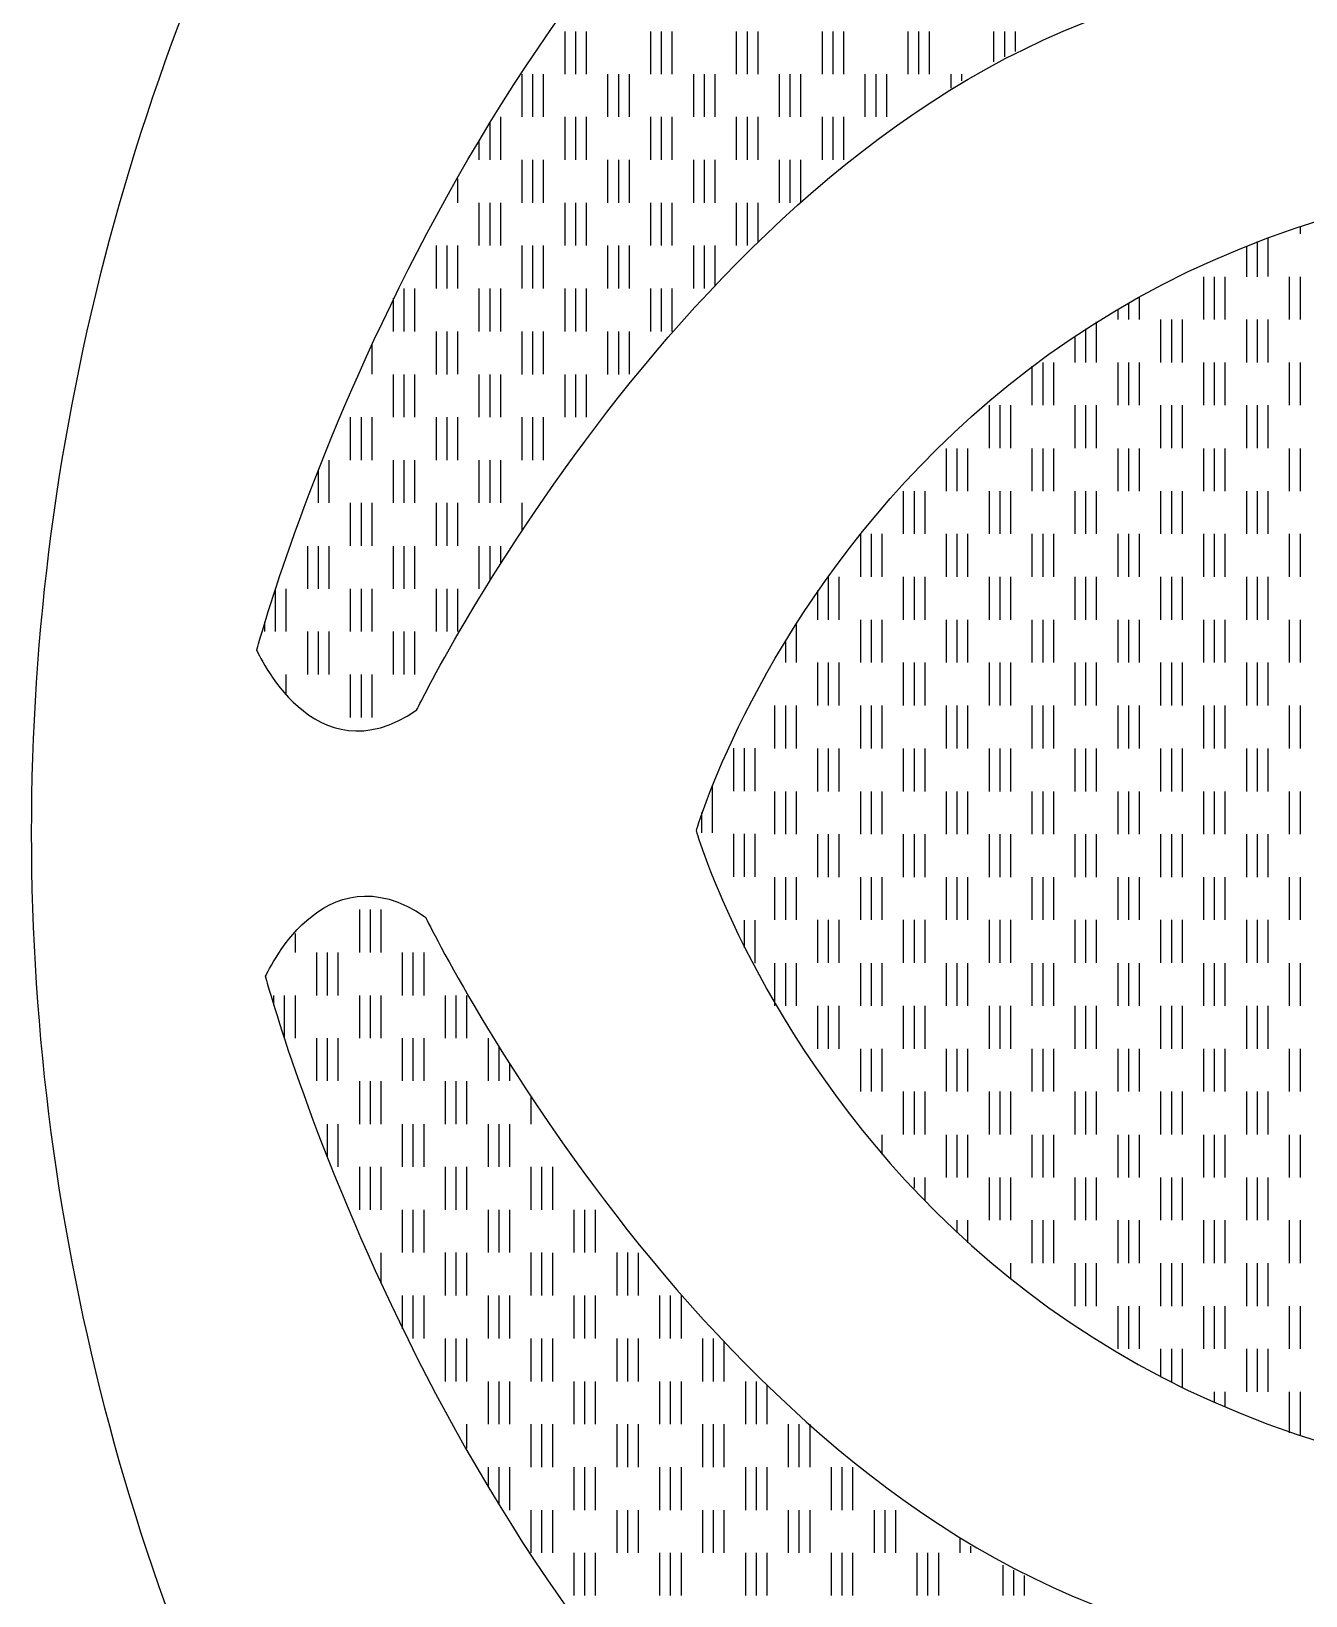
# Model space of a CAD drawing. Extents: x 5 to 365, y 4 to 204.
# Drawn here: x 5.01 to 34.72, y 127.82 to 164.29 of the extents above; entities that cross this region are included whole.
import ezdxf

# ---------------------------------------------------------------- set-up
doc = ezdxf.new("R2010")
doc.units = 0
doc.layers.add('Your_Design', color=7, linetype='CONTINUOUS')

msp = doc.modelspace()

# ---------------------------------------------------------------- linework, layer by layer
at = {"layer": 'Your_Design', "color": 6}
for points in [[(17.451119, 163.295524), (17.451119, 164.289715)], [(17.701119, 163.295524), (17.701119, 164.289715)], [(17.951118, 163.295524), (17.951118, 164.289715)], [(19.451119, 163.295524), (19.451119, 164.289715)], [(19.701118, 163.295524), (19.701118, 164.289715)], [(19.951118, 163.295524), (19.951118, 164.289715)], [(21.451122, 163.295524), (21.451122, 164.289715)], [(21.701121, 163.295524), (21.701121, 164.289715)], [(21.951121, 163.295524), (21.951121, 164.289715)], [(23.451121, 163.295524), (23.451121, 164.289715)], [(23.701121, 163.295524), (23.701121, 164.289715)], [(23.95112, 163.295524), (23.95112, 164.289715)], [(25.451121, 163.295524), (25.451121, 164.289712)], [(25.701121, 163.295524), (25.701121, 164.289712)], [(25.95112, 163.295524), (25.95112, 164.289712)], [(27.451121, 163.576159), (27.451121, 164.289712)], [(27.70112, 163.696428), (27.70112, 164.289712)], [(27.95112, 163.8167), (27.95112, 164.289712)], [(26.451123, 162.963698), (26.451123, 163.295524)], [(26.701122, 163.137423), (26.701122, 163.295524)], [(15.701123, 161.295524), (15.701123, 162.161887)], [(15.451123, 161.295524), (15.451123, 161.720893)], [(16.451125, 160.29371), (16.451125, 161.295524)], [(16.701124, 160.29371), (16.701124, 161.295524)], [(16.951124, 160.294708), (16.951124, 161.295524)], [(18.451121, 160.29371), (18.451121, 161.295524)], [(18.70112, 160.29371), (18.70112, 161.295524)], [(18.95112, 160.294708), (18.95112, 161.295524)], [(20.45112, 160.29371), (20.45112, 161.295524)], [(20.70112, 160.29371), (20.70112, 161.295524)], [(20.951119, 160.294708), (20.951119, 161.295524)], [(22.451123, 160.29371), (22.451123, 161.295524)], [(22.701123, 160.29371), (22.701123, 161.295524)], [(22.951122, 160.294708), (22.951122, 161.295524)], [(14.951124, 160.294708), (14.951124, 160.854531)], [(15.451123, 159.295525), (15.451123, 160.289706)], [(15.701123, 159.295525), (15.701123, 160.289706)], [(15.951122, 159.295525), (15.951122, 160.289706)], [(17.451119, 159.295525), (17.451119, 160.289706)], [(17.701119, 159.295525), (17.701119, 160.289706)], [(17.951118, 159.295525), (17.951118, 160.289706)], [(19.451119, 159.295525), (19.451119, 160.289706)], [(19.701118, 159.295525), (19.701118, 160.289706)], [(19.951118, 159.295525), (19.951118, 160.289706)], [(21.451122, 159.295525), (21.451122, 160.289706)], [(21.701121, 159.295525), (21.701121, 160.289706)], [(21.951121, 159.389071), (21.951121, 160.289706)], [(33.593846, 158.570542), (33.593846, 159.392821)], [(33.843845, 158.57154), (33.843845, 159.477865)], [(34.593847, 159.57236), (34.593847, 159.731361)], [(20.951119, 158.36234), (20.951119, 159.295521)], [(33.343846, 158.570542), (33.343846, 159.279428)], [(32.343845, 157.572361), (32.343845, 158.566541)], [(32.593844, 157.572361), (32.593844, 158.566541)], [(32.843844, 157.572361), (32.843844, 158.566541)], [(34.343848, 157.572361), (34.343848, 158.566541)], [(34.593847, 157.572361), (34.593847, 158.566541)], [(13.451124, 157.295522), (13.451124, 158.068345)], [(30.593845, 157.572361), (30.593845, 157.94288)], [(30.843844, 157.572361), (30.843844, 158.084622)], [(30.343845, 157.572361), (30.343845, 157.801141)], [(14.451125, 156.293704), (14.451125, 157.295522)], [(14.701125, 156.293704), (14.701125, 157.295522)], [(14.951124, 156.294709), (14.951124, 157.295522)], [(16.451125, 156.293704), (16.451125, 157.295522)], [(16.701124, 156.293704), (16.701124, 157.295522)], [(16.951124, 156.294709), (16.951124, 157.295522)], [(18.451121, 156.293704), (18.451121, 157.295522)], [(18.70112, 156.293704), (18.70112, 157.295522)], [(18.95112, 156.294709), (18.95112, 157.295522)], [(29.59385, 156.572352), (29.59385, 157.355021)], [(29.84385, 156.572352), (29.84385, 157.515659)], [(12.951121, 156.294709), (12.951121, 157.001524)], [(29.343851, 156.572352), (29.343851, 157.156584)], [(28.343849, 155.572354), (28.343849, 156.487308)], [(13.451124, 155.295515), (13.451124, 156.289703)], [(13.701123, 155.295515), (13.701123, 156.289703)], [(13.951123, 155.295515), (13.951123, 156.289703)], [(15.451123, 155.295515), (15.451123, 156.289703)], [(15.701123, 155.295515), (15.701123, 156.289703)], [(15.951122, 155.295515), (15.951122, 156.289703)], [(17.451119, 155.295515), (17.451119, 156.289703)], [(17.701119, 155.295515), (17.701119, 156.289703)], [(17.951118, 155.295515), (17.951118, 156.289703)], [(27.343851, 154.570536), (27.343851, 155.572354)], [(27.593851, 154.570536), (27.593851, 155.572354)], [(27.84385, 154.571541), (27.84385, 155.572354)], [(29.343851, 154.570536), (29.343851, 155.572354)], [(29.59385, 154.570536), (29.59385, 155.572354)], [(29.84385, 154.571541), (29.84385, 155.572354)], [(31.343847, 154.570546), (31.343847, 155.572361)], [(31.593846, 154.570546), (31.593846, 155.572361)], [(31.843846, 154.571541), (31.843846, 155.572361)], [(33.343846, 154.570546), (33.343846, 155.572361)], [(33.593846, 154.570546), (33.593846, 155.572361)], [(33.843845, 154.571541), (33.843845, 155.572361)], [(26.34385, 153.572348), (26.34385, 154.566535)], [(26.593849, 153.572348), (26.593849, 154.566535)], [(26.843849, 153.572348), (26.843849, 154.566535)], [(28.343849, 153.572348), (28.343849, 154.566535)], [(28.593849, 153.572348), (28.593849, 154.566535)], [(28.843848, 153.572348), (28.843848, 154.566535)], [(30.343845, 153.572355), (30.343845, 154.566546)], [(30.593845, 153.572355), (30.593845, 154.566546)], [(30.843844, 153.572355), (30.843844, 154.566546)], [(32.343845, 153.572355), (32.343845, 154.566546)], [(32.593844, 153.572355), (32.593844, 154.566546)], [(32.843844, 153.572355), (32.843844, 154.566546)], [(34.343848, 153.572355), (34.343848, 154.566546)], [(34.593847, 153.572355), (34.593847, 154.566546)], [(11.70112, 153.295516), (11.70112, 154.054979)], [(12.451122, 152.293701), (12.451122, 153.295516)], [(12.701122, 152.293701), (12.701122, 153.295516)], [(12.951121, 152.294706), (12.951121, 153.295516)], [(14.451125, 152.293708), (14.451125, 153.295516)], [(14.701125, 152.293708), (14.701125, 153.295516)], [(14.951124, 152.294706), (14.951124, 153.295516)], [(16.451125, 152.667875), (16.451125, 153.295516)], [(11.451121, 151.295513), (11.451121, 152.289708)], [(11.70112, 151.295513), (11.70112, 152.289708)], [(11.95112, 151.295513), (11.95112, 152.289708)], [(13.451124, 151.295513), (13.451124, 152.289708)], [(13.701123, 151.295513), (13.701123, 152.289708)], [(13.951123, 151.295513), (13.951123, 152.289708)], [(15.451123, 151.295513), (15.451123, 152.289708)], [(15.701123, 151.482605), (15.701123, 152.289708)], [(15.951122, 151.896868), (15.951122, 152.289708)], [(23.593848, 150.57054), (23.593848, 151.572352)], [(23.843848, 150.571539), (23.843848, 151.572352)], [(25.343848, 150.57054), (25.343848, 151.572352)], [(25.593848, 150.57054), (25.593848, 151.572352)], [(25.843847, 150.571539), (25.843847, 151.572352)], [(27.343851, 150.57054), (27.343851, 151.572352)], [(27.593851, 150.57054), (27.593851, 151.572352)], [(27.84385, 150.571539), (27.84385, 151.572352)], [(29.343851, 150.57054), (29.343851, 151.572352)], [(29.59385, 150.57054), (29.59385, 151.572352)], [(29.84385, 150.571539), (29.84385, 151.572352)], [(31.343847, 150.570544), (31.343847, 151.572352)], [(31.593846, 150.570544), (31.593846, 151.572352)], [(31.843846, 150.571546), (31.843846, 151.572352)], [(33.343846, 150.570544), (33.343846, 151.572352)], [(33.593846, 150.570544), (33.593846, 151.572352)], [(33.843845, 150.571546), (33.843845, 151.572352)], [(23.343849, 150.57054), (23.343849, 151.251073)], [(10.451123, 150.295522), (10.451123, 150.520439)], [(22.843846, 149.572352), (22.843846, 150.462594)], [(24.343847, 149.572352), (24.343847, 150.56654)], [(24.593846, 149.572352), (24.593846, 150.56654)], [(24.843846, 149.572352), (24.843846, 150.56654)], [(26.34385, 149.572352), (26.34385, 150.56654)], [(26.593849, 149.572352), (26.593849, 150.56654)], [(26.843849, 149.572352), (26.843849, 150.56654)], [(28.343849, 149.572352), (28.343849, 150.56654)], [(28.593849, 149.572352), (28.593849, 150.56654)], [(28.843848, 149.572352), (28.843848, 150.56654)], [(30.343845, 149.572356), (30.343845, 150.566543)], [(30.593845, 149.572356), (30.593845, 150.566543)], [(30.843844, 149.572356), (30.843844, 150.566543)], [(32.343845, 149.572356), (32.343845, 150.566543)], [(32.593844, 149.572356), (32.593844, 150.566543)], [(32.843844, 149.572356), (32.843844, 150.566543)], [(34.343848, 149.572356), (34.343848, 150.566543)], [(34.593847, 149.572356), (34.593847, 150.566543)], [(22.593847, 149.572352), (22.593847, 150.056268)], [(10.951122, 148.85597), (10.951122, 149.295517)], [(12.451122, 148.293705), (12.451122, 149.295517)], [(12.701122, 148.293705), (12.701122, 149.295517)], [(12.951121, 148.294704), (12.951121, 149.295517)], [(21.384306, 146.576203), (21.384306, 147.578018)], [(21.634305, 146.576203), (21.634305, 147.578018)], [(21.884305, 146.577205), (21.884305, 147.578018)], [(23.343849, 146.570541), (23.343849, 147.572349)], [(23.593848, 146.570541), (23.593848, 147.572349)], [(23.843848, 146.571536), (23.843848, 147.572349)], [(25.343848, 146.570541), (25.343848, 147.572349)], [(25.593848, 146.570541), (25.593848, 147.572349)], [(25.843847, 146.571536), (25.843847, 147.572349)], [(27.343851, 146.570541), (27.343851, 147.572349)], [(27.593851, 146.570541), (27.593851, 147.572349)], [(27.84385, 146.571536), (27.84385, 147.572349)], [(29.343851, 146.570541), (29.343851, 147.572349)], [(29.59385, 146.570541), (29.59385, 147.572349)], [(29.84385, 146.571536), (29.84385, 147.572349)], [(31.343847, 146.570541), (31.343847, 147.572356)], [(31.593846, 146.570541), (31.593846, 147.572356)], [(31.843846, 146.571543), (31.843846, 147.572356)], [(33.343846, 146.570541), (33.343846, 147.572356)], [(33.593846, 146.570541), (33.593846, 147.572356)], [(33.843845, 146.571543), (33.843845, 147.572356)], [(20.889764, 145.604611), (20.889764, 146.717999)], [(22.343847, 145.572353), (22.343847, 146.566541)], [(22.593847, 145.572353), (22.593847, 146.566541)], [(22.843846, 145.572353), (22.843846, 146.566541)], [(24.343847, 145.572353), (24.343847, 146.566541)], [(24.593846, 145.572353), (24.593846, 146.566541)], [(24.843846, 145.572353), (24.843846, 146.566541)], [(26.34385, 145.572353), (26.34385, 146.566541)], [(26.593849, 145.572353), (26.593849, 146.566541)], [(26.843849, 145.572353), (26.843849, 146.566541)], [(28.343849, 145.572353), (28.343849, 146.566541)], [(28.593849, 145.572353), (28.593849, 146.566541)], [(28.843848, 145.572353), (28.843848, 146.566541)], [(30.343845, 145.572353), (30.343845, 146.566541)], [(30.593845, 145.572353), (30.593845, 146.566541)], [(30.843844, 145.572353), (30.843844, 146.566541)], [(32.343845, 145.572353), (32.343845, 146.566541)], [(32.593844, 145.572353), (32.593844, 146.566541)], [(32.843844, 145.572353), (32.843844, 146.566541)], [(34.343848, 145.572353), (34.343848, 146.566541)], [(34.593847, 145.572353), (34.593847, 146.566541)], [(20.639765, 145.604611), (20.639765, 146.075442)], [(12.654125, 143.8168), (12.654125, 142.814989)], [(12.904124, 143.8168), (12.904124, 142.814989)], [(13.154124, 143.815805), (13.154124, 142.814989)], [(21.63402, 142.925617), (21.63402, 143.566536)], [(23.343849, 142.570539), (23.343849, 143.572353)], [(23.593848, 142.570539), (23.593848, 143.572353)], [(23.843848, 142.571541), (23.843848, 143.572353)], [(25.343848, 142.570539), (25.343848, 143.572353)], [(25.593848, 142.570539), (25.593848, 143.572353)], [(25.843847, 142.571541), (25.843847, 143.572353)], [(27.343851, 142.570539), (27.343851, 143.572353)], [(27.593851, 142.570539), (27.593851, 143.572353)], [(27.84385, 142.571541), (27.84385, 143.572353)], [(29.343851, 142.570539), (29.343851, 143.572353)], [(29.59385, 142.570539), (29.59385, 143.572353)], [(29.84385, 142.571541), (29.84385, 143.572353)], [(31.343847, 142.570539), (31.343847, 143.572353)], [(31.593846, 142.570539), (31.593846, 143.572353)], [(31.843846, 142.571541), (31.843846, 143.572353)], [(33.343846, 142.570539), (33.343846, 143.572353)], [(33.593846, 142.570539), (33.593846, 143.572353)], [(33.843845, 142.571541), (33.843845, 143.572353)], [(11.154124, 143.254539), (11.154124, 142.814989)], [(22.343847, 141.57235), (22.343847, 142.566538)], [(22.593847, 141.57235), (22.593847, 142.566538)], [(22.843846, 141.57235), (22.843846, 142.566538)], [(24.343847, 141.57235), (24.343847, 142.566538)], [(24.593846, 141.57235), (24.593846, 142.566538)], [(24.843846, 141.57235), (24.843846, 142.566538)], [(26.34385, 141.57235), (26.34385, 142.566538)], [(26.593849, 141.57235), (26.593849, 142.566538)], [(26.843849, 141.57235), (26.843849, 142.566538)], [(28.343849, 141.57235), (28.343849, 142.566538)], [(28.593849, 141.57235), (28.593849, 142.566538)], [(28.843848, 141.57235), (28.843848, 142.566538)], [(30.343845, 141.57235), (30.343845, 142.566538)], [(30.593845, 141.57235), (30.593845, 142.566538)], [(30.843844, 141.57235), (30.843844, 142.566538)], [(32.343845, 141.57235), (32.343845, 142.566538)], [(32.593844, 141.57235), (32.593844, 142.566538)], [(32.843844, 141.57235), (32.843844, 142.566538)], [(34.343848, 141.57235), (34.343848, 142.566538)], [(34.593847, 141.57235), (34.593847, 142.566538)], [(10.654125, 141.814984), (10.654125, 141.590067)], [(11.654123, 140.814993), (11.654123, 139.820798)], [(11.904123, 140.814993), (11.904123, 139.820798)], [(12.154122, 140.814993), (12.154122, 139.820798)], [(13.654126, 140.814993), (13.654126, 139.820798)], [(13.904126, 140.814993), (13.904126, 139.820798)], [(14.154125, 140.814993), (14.154125, 139.820798)], [(15.654126, 140.814993), (15.654126, 139.820798)], [(15.904125, 140.627904), (15.904125, 139.820798)], [(16.154125, 140.213637), (16.154125, 139.820798)], [(12.654125, 139.816808), (12.654125, 138.81499)], [(12.904124, 139.816808), (12.904124, 138.81499)], [(13.154124, 139.815803), (13.154124, 138.81499)], [(14.654128, 139.816798), (14.654128, 138.81499)], [(14.904127, 139.816798), (14.904127, 138.81499)], [(15.154127, 139.815803), (15.154127, 138.81499)], [(16.654127, 139.442631), (16.654127, 138.81499)], [(25.343848, 138.570536), (25.343848, 139.572354)], [(25.593848, 138.570536), (25.593848, 139.572354)], [(25.843847, 138.571541), (25.843847, 139.572354)], [(27.343851, 138.570536), (27.343851, 139.572354)], [(27.593851, 138.570536), (27.593851, 139.572354)], [(27.84385, 138.571541), (27.84385, 139.572354)], [(29.343851, 138.570536), (29.343851, 139.572354)], [(29.59385, 138.570536), (29.59385, 139.572354)], [(29.84385, 138.571541), (29.84385, 139.572354)], [(31.343847, 138.570536), (31.343847, 139.572354)], [(31.593846, 138.570536), (31.593846, 139.572354)], [(31.843846, 138.571541), (31.843846, 139.572354)], [(33.343846, 138.570536), (33.343846, 139.572354)], [(33.593846, 138.570536), (33.593846, 139.572354)], [(33.843845, 138.571541), (33.843845, 139.572354)], [(11.904123, 138.81499), (11.904123, 138.05553)], [(24.843846, 138.110965), (24.843846, 138.566536)], [(26.34385, 137.572348), (26.34385, 138.566536)], [(26.593849, 137.572348), (26.593849, 138.566536)], [(26.843849, 137.572348), (26.843849, 138.566536)], [(28.343849, 137.572348), (28.343849, 138.566536)], [(28.593849, 137.572348), (28.593849, 138.566536)], [(28.843848, 137.572348), (28.843848, 138.566536)], [(30.343845, 137.572348), (30.343845, 138.566536)], [(30.593845, 137.572348), (30.593845, 138.566536)], [(30.843844, 137.572348), (30.843844, 138.566536)], [(32.343845, 137.572348), (32.343845, 138.566536)], [(32.593844, 137.572348), (32.593844, 138.566536)], [(32.843844, 137.572348), (32.843844, 138.566536)], [(34.343848, 137.572348), (34.343848, 138.566536)], [(34.593847, 137.572348), (34.593847, 138.566536)], [(25.593848, 137.318856), (25.593848, 137.572348)], [(25.843847, 137.035371), (25.843847, 137.572348)], [(13.654126, 136.814987), (13.654126, 135.820799)], [(13.904126, 136.814987), (13.904126, 135.820799)], [(14.154125, 136.814987), (14.154125, 135.820799)], [(15.654126, 136.814987), (15.654126, 135.820799)], [(15.904125, 136.814987), (15.904125, 135.820799)], [(16.154125, 136.814987), (16.154125, 135.820799)], [(17.654122, 136.814987), (17.654122, 135.820799)], [(17.904121, 136.814987), (17.904121, 135.820799)], [(18.154121, 136.814987), (18.154121, 135.820799)], [(26.593849, 136.281054), (26.593849, 136.57235)], [(26.843849, 136.044824), (26.843849, 136.57235)], [(13.154124, 135.815793), (13.154124, 135.108982)], [(14.654128, 135.816799), (14.654128, 134.814987)], [(14.904127, 135.816799), (14.904127, 134.814987)], [(15.154127, 135.815793), (15.154127, 134.814987)], [(16.654127, 135.816799), (16.654127, 134.814987)], [(16.904127, 135.816799), (16.904127, 134.814987)], [(17.154126, 135.815793), (17.154126, 134.814987)], [(18.654123, 135.816799), (18.654123, 134.814987)], [(18.904123, 135.816799), (18.904123, 134.814987)], [(19.154122, 135.815793), (19.154122, 134.814987)], [(27.84385, 135.204644), (27.84385, 135.572352)], [(29.343851, 134.570537), (29.343851, 135.572352)], [(29.59385, 134.570537), (29.59385, 135.572352)], [(29.84385, 134.571539), (29.84385, 135.572352)], [(31.343847, 134.570537), (31.343847, 135.572352)], [(31.593846, 134.570537), (31.593846, 135.572352)], [(31.843846, 134.571539), (31.843846, 135.572352)], [(33.343846, 134.570537), (33.343846, 135.572352)], [(33.593846, 134.570537), (33.593846, 135.572352)], [(33.843845, 134.571539), (33.843845, 135.572352)], [(13.654126, 134.814987), (13.654126, 134.042164)], [(30.343845, 133.572359), (30.343845, 134.566537)], [(30.593845, 133.572359), (30.593845, 134.566537)], [(30.843844, 133.572359), (30.843844, 134.566537)], [(32.343845, 133.572349), (32.343845, 134.566537)], [(32.593844, 133.572349), (32.593844, 134.566537)], [(32.843844, 133.572349), (32.843844, 134.566537)], [(34.343848, 133.572349), (34.343848, 134.566537)], [(34.593847, 133.572349), (34.593847, 134.566537)], [(21.154122, 133.74817), (21.154122, 132.814984)], [(31.343847, 132.912531), (31.343847, 133.572359)], [(31.593846, 132.799141), (31.593846, 133.572359)], [(31.843846, 132.676297), (31.843846, 133.572349)], [(15.654126, 132.814984), (15.654126, 131.820804)], [(15.904125, 132.814984), (15.904125, 131.820804)], [(16.154125, 132.814984), (16.154125, 131.820804)], [(17.654122, 132.814984), (17.654122, 131.820804)], [(17.904121, 132.814984), (17.904121, 131.820804)], [(18.154121, 132.814984), (18.154121, 131.820804)], [(19.654121, 132.814984), (19.654121, 131.820804)], [(19.904121, 132.814984), (19.904121, 131.820804)], [(20.15412, 132.814984), (20.15412, 131.820804)], [(21.654124, 132.814984), (21.654124, 131.820804)], [(21.904124, 132.814984), (21.904124, 131.820804)], [(22.154123, 132.721438), (22.154123, 131.820804)], [(32.593844, 132.328306), (32.593844, 132.572351)], [(32.843844, 132.214909), (32.843844, 132.572351)], [(34.343848, 131.619597), (34.343848, 132.572351)], [(15.154127, 131.815801), (15.154127, 131.255975)], [(16.654127, 131.816796), (16.654127, 130.814985)], [(16.904127, 131.816796), (16.904127, 130.814985)], [(17.154126, 131.815801), (17.154126, 130.814985)], [(18.654123, 131.816796), (18.654123, 130.814985)], [(18.904123, 131.816796), (18.904123, 130.814985)], [(19.154122, 131.815801), (19.154122, 130.814985)], [(20.654123, 131.816796), (20.654123, 130.814985)], [(20.904122, 131.816796), (20.904122, 130.814985)], [(21.154122, 131.815801), (21.154122, 130.814985)], [(22.654126, 131.816796), (22.654126, 130.814985)], [(22.904125, 131.816796), (22.904125, 130.814985)], [(23.154125, 131.815801), (23.154125, 130.814985)], [(15.654126, 130.814985), (15.654126, 130.389612)], [(15.904125, 130.814985), (15.904125, 129.948622)], [(26.654125, 129.146812), (26.654125, 128.814982)], [(17.654122, 128.814982), (17.654122, 127.820794)], [(17.904121, 128.814982), (17.904121, 127.820794)], [(18.154121, 128.814982), (18.154121, 127.820794)], [(19.654121, 128.814982), (19.654121, 127.820794)], [(19.904121, 128.814982), (19.904121, 127.820794)], [(20.15412, 128.814982), (20.15412, 127.820794)], [(21.654124, 128.814982), (21.654124, 127.820794)], [(21.904124, 128.814982), (21.904124, 127.820794)], [(22.154123, 128.814982), (22.154123, 127.820794)], [(23.654124, 128.814982), (23.654124, 127.820794)], [(23.904123, 128.814982), (23.904123, 127.820794)], [(24.154123, 128.814982), (24.154123, 127.820794)], [(25.654123, 128.814982), (25.654123, 127.820794)], [(25.904123, 128.814982), (25.904123, 127.820794)], [(26.154122, 128.814982), (26.154122, 127.820794)], [(26.904124, 128.973086), (26.904124, 128.814982)], [(27.654123, 128.53435), (27.654123, 127.820794)], [(27.904122, 128.414081), (27.904122, 127.820794)], [(28.154122, 128.293805), (28.154122, 127.820794)]]:
    msp.add_lwpolyline(points, dxfattribs=at)
at = {"layer": 'Your_Design', "color": 5}
for points in [[(12.157578, 172.301888), (7.470078, 164.184699), (5.005278, 154.973759), (5.005278, 145.602669)], [(5.005078, 145.602669), (5.005078, 136.227669), (7.473978, 127.020639), (12.157578, 118.90345)]]:
    msp.add_open_spline(points, degree=3, dxfattribs=at)
at = {"layer": 'Your_Design', "color": 1}
for points in [[(10.262135, 149.859183), (10.262135, 149.859183), (13.827044, 163.250897), (22.993949, 170.839535)], [(13.993264, 148.468863), (13.993264, 148.468863), (20.329108, 161.542056), (30.463277, 164.813262)], [(20.507448, 145.64746), (20.507448, 145.64746), (25.657749, 163.349359), (46.945655, 160.71799)], [(10.262135, 149.859183), (10.262135, 149.859183), (11.593671, 146.822798), (13.993264, 148.468863)], [(20.507448, 145.64746), (20.507448, 145.64746), (25.657749, 127.945565), (46.945652, 130.576933)], [(10.465139, 142.251308), (10.465139, 142.251308), (11.796674, 145.287693), (14.196267, 143.641628)], [(14.196267, 143.641628), (14.196267, 143.641628), (20.532112, 130.568434), (30.66628, 127.297228)], [(10.465139, 142.251308), (10.465139, 142.251308), (14.030047, 128.859594), (23.196952, 121.270955)]]:
    msp.add_open_spline(points, degree=3, dxfattribs=at)
at = {"layer": 'Your_Design', "color": 6}
for points in [[(16.451125, 162.295522), (16.451125, 163.264271), (16.451125, 163.295524), (16.451125, 163.295524)], [(16.701124, 162.295522), (16.701124, 163.264271), (16.701124, 163.295524), (16.701124, 163.295524)], [(16.951124, 162.295522), (16.951124, 163.264271), (16.951124, 163.295513), (16.951124, 163.295513)], [(18.451121, 162.295522), (18.451121, 163.264275), (18.451121, 163.295524), (18.451121, 163.295524)], [(18.70112, 162.295522), (18.70112, 163.264275), (18.70112, 163.295524), (18.70112, 163.295524)], [(18.95112, 162.295522), (18.95112, 163.264275), (18.95112, 163.295517), (18.95112, 163.295517)], [(20.45112, 162.295522), (20.45112, 163.264275), (20.45112, 163.295524), (20.45112, 163.295524)], [(20.70112, 162.295522), (20.70112, 163.264275), (20.70112, 163.295524), (20.70112, 163.295524)], [(20.951119, 162.295522), (20.951119, 163.264275), (20.951119, 163.295517), (20.951119, 163.295517)], [(22.451123, 162.295522), (22.451123, 163.264275), (22.451123, 163.295524), (22.451123, 163.295524)], [(22.701123, 162.295522), (22.701123, 163.264275), (22.701123, 163.295524), (22.701123, 163.295524)], [(22.951122, 162.295522), (22.951122, 163.264275), (22.951122, 163.295517), (22.951122, 163.295517)], [(24.451123, 162.295522), (24.451123, 163.264275), (24.451123, 163.295524), (24.451123, 163.295524)], [(24.701123, 162.295522), (24.701123, 163.264275), (24.701123, 163.295524), (24.701123, 163.295524)], [(24.951122, 162.295522), (24.951122, 163.264275), (24.951122, 163.295517), (24.951122, 163.295517)], [(15.951122, 161.295524), (15.951122, 162.264277), (15.951122, 162.295522), (15.951122, 162.295522)], [(17.451119, 161.295524), (17.451119, 162.264277), (17.451119, 162.295526), (17.451119, 162.295526)], [(17.701119, 161.295524), (17.701119, 162.264273), (17.701119, 162.295526), (17.701119, 162.295526)], [(17.951118, 161.295524), (17.951118, 162.264277), (17.951118, 162.295526), (17.951118, 162.295526)], [(19.451119, 161.295524), (19.451119, 162.264277), (19.451119, 162.295526), (19.451119, 162.295526)], [(19.701118, 161.295524), (19.701118, 162.264273), (19.701118, 162.295526), (19.701118, 162.295526)], [(19.951118, 161.295524), (19.951118, 162.264277), (19.951118, 162.295526), (19.951118, 162.295526)], [(21.451122, 161.295524), (21.451122, 162.264277), (21.451122, 162.295526), (21.451122, 162.295526)], [(21.701121, 161.295524), (21.701121, 162.264273), (21.701121, 162.295526), (21.701121, 162.295526)], [(21.951121, 161.295524), (21.951121, 162.264277), (21.951121, 162.295526), (21.951121, 162.295526)], [(23.451121, 161.295524), (23.451121, 162.264277), (23.451121, 162.295526), (23.451121, 162.295526)], [(23.701121, 161.295524), (23.701121, 162.264273), (23.701121, 162.295526), (23.701121, 162.295526)], [(23.95112, 161.295524), (23.95112, 162.264277), (23.95112, 162.295526), (23.95112, 162.295526)], [(14.451125, 158.295523), (14.451125, 159.264269), (14.451125, 159.295525), (14.451125, 159.295525)], [(14.701125, 158.295523), (14.701125, 159.264269), (14.701125, 159.295525), (14.701125, 159.295525)], [(14.951124, 158.295523), (14.951124, 159.264269), (14.951124, 159.295521), (14.951124, 159.295521)], [(16.451125, 158.295523), (16.451125, 159.264269), (16.451125, 159.295525), (16.451125, 159.295525)], [(16.701124, 158.295523), (16.701124, 159.264269), (16.701124, 159.295525), (16.701124, 159.295525)], [(16.951124, 158.295523), (16.951124, 159.264269), (16.951124, 159.295521), (16.951124, 159.295521)], [(18.451121, 158.295523), (18.451121, 159.264269), (18.451121, 159.295525), (18.451121, 159.295525)], [(18.70112, 158.295523), (18.70112, 159.264269), (18.70112, 159.295525), (18.70112, 159.295525)], [(18.95112, 158.295523), (18.95112, 159.264269), (18.95112, 159.295521), (18.95112, 159.295521)], [(20.45112, 158.295523), (20.45112, 159.264269), (20.45112, 159.295525), (20.45112, 159.295525)], [(20.70112, 158.295523), (20.70112, 159.264269), (20.70112, 159.295525), (20.70112, 159.295525)], [(13.701123, 157.295522), (13.701123, 158.264267), (13.701123, 158.295523), (13.701123, 158.295523)], [(13.951123, 157.295522), (13.951123, 158.264267), (13.951123, 158.295523), (13.951123, 158.295523)], [(15.451123, 157.295522), (15.451123, 158.264267), (15.451123, 158.295523), (15.451123, 158.295523)], [(15.701123, 157.295522), (15.701123, 158.264267), (15.701123, 158.295523), (15.701123, 158.295523)], [(15.951122, 157.295522), (15.951122, 158.264267), (15.951122, 158.295523), (15.951122, 158.295523)], [(17.451119, 157.295522), (17.451119, 158.264267), (17.451119, 158.295523), (17.451119, 158.295523)], [(17.701119, 157.295522), (17.701119, 158.264267), (17.701119, 158.295523), (17.701119, 158.295523)], [(17.951118, 157.295522), (17.951118, 158.264267), (17.951118, 158.295523), (17.951118, 158.295523)], [(19.451119, 157.295522), (19.451119, 158.264267), (19.451119, 158.295523), (19.451119, 158.295523)], [(19.701118, 157.295522), (19.701118, 158.264267), (19.701118, 158.295523), (19.701118, 158.295523)], [(19.951118, 157.295522), (19.951118, 158.264267), (19.951118, 158.295523), (19.951118, 158.295523)], [(31.343847, 156.572359), (31.343847, 157.541108), (31.343847, 157.572361), (31.343847, 157.572361)], [(31.593846, 156.572359), (31.593846, 157.541108), (31.593846, 157.572361), (31.593846, 157.572361)], [(31.843846, 156.572359), (31.843846, 157.541108), (31.843846, 157.572357), (31.843846, 157.572357)], [(33.343846, 156.572359), (33.343846, 157.541108), (33.343846, 157.572361), (33.343846, 157.572361)], [(33.593846, 156.572359), (33.593846, 157.541108), (33.593846, 157.572361), (33.593846, 157.572361)], [(33.843845, 156.572359), (33.843845, 157.541108), (33.843845, 157.572357), (33.843845, 157.572357)], [(28.593849, 155.572354), (28.593849, 156.5411), (28.593849, 156.572352), (28.593849, 156.572352)], [(28.843848, 155.572354), (28.843848, 156.541107), (28.843848, 156.572352), (28.843848, 156.572352)], [(30.343845, 155.572361), (30.343845, 156.54111), (30.343845, 156.572359), (30.343845, 156.572359)], [(30.593845, 155.572361), (30.593845, 156.541107), (30.593845, 156.572359), (30.593845, 156.572359)], [(30.843844, 155.572361), (30.843844, 156.54111), (30.843844, 156.572359), (30.843844, 156.572359)], [(32.343845, 155.572361), (32.343845, 156.54111), (32.343845, 156.572359), (32.343845, 156.572359)], [(32.593844, 155.572361), (32.593844, 156.541107), (32.593844, 156.572359), (32.593844, 156.572359)], [(32.843844, 155.572361), (32.843844, 156.54111), (32.843844, 156.572359), (32.843844, 156.572359)], [(34.343848, 155.572361), (34.343848, 156.54111), (34.343848, 156.572359), (34.343848, 156.572359)], [(34.593847, 155.572361), (34.593847, 156.541107), (34.593847, 156.572359), (34.593847, 156.572359)], [(12.451122, 154.295517), (12.451122, 155.264263), (12.451122, 155.295515), (12.451122, 155.295515)], [(12.701122, 154.295517), (12.701122, 155.264263), (12.701122, 155.295515), (12.701122, 155.295515)], [(12.951121, 154.295517), (12.951121, 155.264263), (12.951121, 155.295515), (12.951121, 155.295515)], [(14.451125, 154.295517), (14.451125, 155.264263), (14.451125, 155.295515), (14.451125, 155.295515)], [(14.701125, 154.295517), (14.701125, 155.264263), (14.701125, 155.295515), (14.701125, 155.295515)], [(14.951124, 154.295517), (14.951124, 155.264263), (14.951124, 155.295515), (14.951124, 155.295515)], [(16.451125, 154.295517), (16.451125, 155.264263), (16.451125, 155.295515), (16.451125, 155.295515)], [(16.701124, 154.295517), (16.701124, 155.264263), (16.701124, 155.295515), (16.701124, 155.295515)], [(16.951124, 154.295517), (16.951124, 155.264263), (16.951124, 155.295515), (16.951124, 155.295515)], [(11.95112, 153.295516), (11.95112, 154.264275), (11.95112, 154.295517), (11.95112, 154.295517)], [(13.451124, 153.295516), (13.451124, 154.264275), (13.451124, 154.295517), (13.451124, 154.295517)], [(13.701123, 153.295516), (13.701123, 154.264272), (13.701123, 154.295517), (13.701123, 154.295517)], [(13.951123, 153.295516), (13.951123, 154.264275), (13.951123, 154.295517), (13.951123, 154.295517)], [(15.451123, 153.295516), (15.451123, 154.264275), (15.451123, 154.295517), (15.451123, 154.295517)], [(15.701123, 153.295516), (15.701123, 154.264272), (15.701123, 154.295517), (15.701123, 154.295517)], [(15.951122, 153.295516), (15.951122, 154.264275), (15.951122, 154.295517), (15.951122, 154.295517)], [(25.343848, 152.57235), (25.343848, 153.541095), (25.343848, 153.572348), (25.343848, 153.572348)], [(25.593848, 152.57235), (25.593848, 153.541095), (25.593848, 153.572348), (25.593848, 153.572348)], [(25.843847, 152.57235), (25.843847, 153.541095), (25.843847, 153.572348), (25.843847, 153.572348)], [(27.343851, 152.57235), (27.343851, 153.541095), (27.343851, 153.572348), (27.343851, 153.572348)], [(27.593851, 152.57235), (27.593851, 153.541095), (27.593851, 153.572348), (27.593851, 153.572348)], [(27.84385, 152.57235), (27.84385, 153.541095), (27.84385, 153.572348), (27.84385, 153.572348)], [(29.343851, 152.57235), (29.343851, 153.541095), (29.343851, 153.572348), (29.343851, 153.572348)], [(29.59385, 152.57235), (29.59385, 153.541095), (29.59385, 153.572348), (29.59385, 153.572348)], [(29.84385, 152.57235), (29.84385, 153.541095), (29.84385, 153.572348), (29.84385, 153.572348)], [(31.343847, 152.572357), (31.343847, 153.541102), (31.343847, 153.572355), (31.343847, 153.572355)], [(31.593846, 152.572357), (31.593846, 153.541102), (31.593846, 153.572355), (31.593846, 153.572355)], [(31.843846, 152.572357), (31.843846, 153.541102), (31.843846, 153.572348), (31.843846, 153.572348)], [(33.343846, 152.572357), (33.343846, 153.541102), (33.343846, 153.572355), (33.343846, 153.572355)], [(33.593846, 152.572357), (33.593846, 153.541102), (33.593846, 153.572355), (33.593846, 153.572355)], [(33.843845, 152.572357), (33.843845, 153.541102), (33.843845, 153.572348), (33.843845, 153.572348)], [(24.343847, 151.572352), (24.343847, 152.541104), (24.343847, 152.57235), (24.343847, 152.57235)], [(24.593846, 151.572352), (24.593846, 152.541097), (24.593846, 152.57235), (24.593846, 152.57235)], [(24.843846, 151.572352), (24.843846, 152.541104), (24.843846, 152.57235), (24.843846, 152.57235)], [(26.34385, 151.572352), (26.34385, 152.541104), (26.34385, 152.57235), (26.34385, 152.57235)], [(26.593849, 151.572352), (26.593849, 152.541097), (26.593849, 152.57235), (26.593849, 152.57235)], [(26.843849, 151.572352), (26.843849, 152.541104), (26.843849, 152.57235), (26.843849, 152.57235)], [(28.343849, 151.572352), (28.343849, 152.541104), (28.343849, 152.57235), (28.343849, 152.57235)], [(28.593849, 151.572352), (28.593849, 152.541097), (28.593849, 152.57235), (28.593849, 152.57235)], [(28.843848, 151.572352), (28.843848, 152.541104), (28.843848, 152.57235), (28.843848, 152.57235)], [(30.343845, 151.572352), (30.343845, 152.541108), (30.343845, 152.572357), (30.343845, 152.572357)], [(30.593845, 151.572352), (30.593845, 152.541104), (30.593845, 152.572357), (30.593845, 152.572357)], [(30.843844, 151.572352), (30.843844, 152.541108), (30.843844, 152.572357), (30.843844, 152.572357)], [(32.343845, 151.572352), (32.343845, 152.541108), (32.343845, 152.572357), (32.343845, 152.572357)], [(32.593844, 151.572352), (32.593844, 152.541104), (32.593844, 152.572357), (32.593844, 152.572357)], [(32.843844, 151.572352), (32.843844, 152.541108), (32.843844, 152.572357), (32.843844, 152.572357)], [(34.343848, 151.572352), (34.343848, 152.541108), (34.343848, 152.572357), (34.343848, 152.572357)], [(34.593847, 151.572352), (34.593847, 152.541104), (34.593847, 152.572357), (34.593847, 152.572357)], [(10.701122, 150.295522), (10.701122, 151.264267), (10.701122, 151.29552), (10.701122, 151.29552)], [(10.951122, 150.295522), (10.951122, 151.264267), (10.951122, 151.295513), (10.951122, 151.295513)], [(12.451122, 150.295515), (12.451122, 151.264267), (12.451122, 151.29552), (12.451122, 151.29552)], [(12.701122, 150.295515), (12.701122, 151.264267), (12.701122, 151.29552), (12.701122, 151.29552)], [(12.951121, 150.295515), (12.951121, 151.264267), (12.951121, 151.295513), (12.951121, 151.295513)], [(14.451125, 150.295522), (14.451125, 151.264267), (14.451125, 151.29552), (14.451125, 151.29552)], [(14.701125, 150.295522), (14.701125, 151.264267), (14.701125, 151.29552), (14.701125, 151.29552)], [(14.951124, 150.295522), (14.951124, 151.264267), (14.951124, 151.295513), (14.951124, 151.295513)], [(11.451121, 149.295517), (11.451121, 150.264269), (11.451121, 150.295522), (11.451121, 150.295522)], [(11.70112, 149.295517), (11.70112, 150.264262), (11.70112, 150.295515), (11.70112, 150.295515)], [(11.95112, 149.295517), (11.95112, 150.264269), (11.95112, 150.295515), (11.95112, 150.295515)], [(13.451124, 149.295517), (13.451124, 150.264269), (13.451124, 150.295522), (13.451124, 150.295522)], [(13.701123, 149.295517), (13.701123, 150.264269), (13.701123, 150.295522), (13.701123, 150.295522)], [(13.951123, 149.295517), (13.951123, 150.264269), (13.951123, 150.295515), (13.951123, 150.295515)], [(23.343849, 148.572354), (23.343849, 149.541099), (23.343849, 149.572352), (23.343849, 149.572352)], [(23.593848, 148.572354), (23.593848, 149.541099), (23.593848, 149.572352), (23.593848, 149.572352)], [(23.843848, 148.572354), (23.843848, 149.541099), (23.843848, 149.572345), (23.843848, 149.572345)], [(25.343848, 148.572354), (25.343848, 149.541099), (25.343848, 149.572352), (25.343848, 149.572352)], [(25.593848, 148.572354), (25.593848, 149.541099), (25.593848, 149.572352), (25.593848, 149.572352)], [(25.843847, 148.572354), (25.843847, 149.541099), (25.843847, 149.572345), (25.843847, 149.572345)], [(27.343851, 148.572354), (27.343851, 149.541099), (27.343851, 149.572352), (27.343851, 149.572352)], [(27.593851, 148.572354), (27.593851, 149.541099), (27.593851, 149.572352), (27.593851, 149.572352)], [(27.84385, 148.572354), (27.84385, 149.541099), (27.84385, 149.572345), (27.84385, 149.572345)], [(29.343851, 148.572354), (29.343851, 149.541099), (29.343851, 149.572352), (29.343851, 149.572352)], [(29.59385, 148.572354), (29.59385, 149.541099), (29.59385, 149.572352), (29.59385, 149.572352)], [(29.84385, 148.572354), (29.84385, 149.541099), (29.84385, 149.572345), (29.84385, 149.572345)], [(31.343847, 148.572358), (31.343847, 149.541103), (31.343847, 149.572356), (31.343847, 149.572356)], [(31.593846, 148.572358), (31.593846, 149.541103), (31.593846, 149.572356), (31.593846, 149.572356)], [(31.843846, 148.572358), (31.843846, 149.541103), (31.843846, 149.572352), (31.843846, 149.572352)], [(33.343846, 148.572358), (33.343846, 149.541103), (33.343846, 149.572356), (33.343846, 149.572356)], [(33.593846, 148.572358), (33.593846, 149.541103), (33.593846, 149.572356), (33.593846, 149.572356)], [(33.843845, 148.572358), (33.843845, 149.541103), (33.843845, 149.572352), (33.843845, 149.572352)], [(22.343847, 147.572349), (22.343847, 148.541101), (22.343847, 148.572354), (22.343847, 148.572354)], [(22.593847, 147.572349), (22.593847, 148.541101), (22.593847, 148.572354), (22.593847, 148.572354)], [(22.843846, 147.572349), (22.843846, 148.541101), (22.843846, 148.572347), (22.843846, 148.572347)], [(24.343847, 147.572349), (24.343847, 148.541101), (24.343847, 148.572354), (24.343847, 148.572354)], [(24.593846, 147.572349), (24.593846, 148.541101), (24.593846, 148.572354), (24.593846, 148.572354)], [(24.843846, 147.572349), (24.843846, 148.541101), (24.843846, 148.572347), (24.843846, 148.572347)], [(26.34385, 147.572349), (26.34385, 148.541101), (26.34385, 148.572354), (26.34385, 148.572354)], [(26.593849, 147.572349), (26.593849, 148.541101), (26.593849, 148.572354), (26.593849, 148.572354)], [(26.843849, 147.572349), (26.843849, 148.541101), (26.843849, 148.572347), (26.843849, 148.572347)], [(28.343849, 147.572349), (28.343849, 148.541101), (28.343849, 148.572354), (28.343849, 148.572354)], [(28.593849, 147.572349), (28.593849, 148.541101), (28.593849, 148.572354), (28.593849, 148.572354)], [(28.843848, 147.572349), (28.843848, 148.541101), (28.843848, 148.572347), (28.843848, 148.572347)], [(30.343845, 147.572356), (30.343845, 148.541105), (30.343845, 148.572358), (30.343845, 148.572358)], [(30.593845, 147.572356), (30.593845, 148.541105), (30.593845, 148.572358), (30.593845, 148.572358)], [(30.843844, 147.572356), (30.843844, 148.541105), (30.843844, 148.572354), (30.843844, 148.572354)], [(32.343845, 147.572356), (32.343845, 148.541105), (32.343845, 148.572358), (32.343845, 148.572358)], [(32.593844, 147.572356), (32.593844, 148.541105), (32.593844, 148.572358), (32.593844, 148.572358)], [(32.843844, 147.572356), (32.843844, 148.541105), (32.843844, 148.572354), (32.843844, 148.572354)], [(34.343848, 147.572356), (34.343848, 148.541105), (34.343848, 148.572358), (34.343848, 148.572358)], [(34.593847, 147.572356), (34.593847, 148.541105), (34.593847, 148.572358), (34.593847, 148.572358)], [(21.384306, 144.578017), (21.384306, 145.546762), (21.384306, 145.578015), (21.384306, 145.578015)], [(21.634305, 144.578017), (21.634305, 145.546762), (21.634305, 145.578015), (21.634305, 145.578015)], [(21.884305, 144.578017), (21.884305, 145.546762), (21.884305, 145.578012), (21.884305, 145.578012)], [(23.343849, 144.572351), (23.343849, 145.5411), (23.343849, 145.572353), (23.343849, 145.572353)], [(23.593848, 144.572351), (23.593848, 145.5411), (23.593848, 145.572353), (23.593848, 145.572353)], [(23.843848, 144.572351), (23.843848, 145.5411), (23.843848, 145.572342), (23.843848, 145.572342)], [(25.343848, 144.572351), (25.343848, 145.5411), (25.343848, 145.572353), (25.343848, 145.572353)], [(25.593848, 144.572351), (25.593848, 145.5411), (25.593848, 145.572353), (25.593848, 145.572353)], [(25.843847, 144.572351), (25.843847, 145.5411), (25.843847, 145.572342), (25.843847, 145.572342)], [(27.343851, 144.572351), (27.343851, 145.5411), (27.343851, 145.572353), (27.343851, 145.572353)], [(27.593851, 144.572351), (27.593851, 145.5411), (27.593851, 145.572353), (27.593851, 145.572353)], [(27.84385, 144.572351), (27.84385, 145.5411), (27.84385, 145.572342), (27.84385, 145.572342)], [(29.343851, 144.572351), (29.343851, 145.5411), (29.343851, 145.572353), (29.343851, 145.572353)], [(29.59385, 144.572351), (29.59385, 145.5411), (29.59385, 145.572353), (29.59385, 145.572353)], [(29.84385, 144.572351), (29.84385, 145.5411), (29.84385, 145.572342), (29.84385, 145.572342)], [(31.343847, 144.572355), (31.343847, 145.5411), (31.343847, 145.572353), (31.343847, 145.572353)], [(31.593846, 144.572355), (31.593846, 145.5411), (31.593846, 145.572353), (31.593846, 145.572353)], [(31.843846, 144.572355), (31.843846, 145.5411), (31.843846, 145.572349), (31.843846, 145.572349)], [(33.343846, 144.572355), (33.343846, 145.5411), (33.343846, 145.572353), (33.343846, 145.572353)], [(33.593846, 144.572355), (33.593846, 145.5411), (33.593846, 145.572353), (33.593846, 145.572353)], [(33.843845, 144.572355), (33.843845, 145.5411), (33.843845, 145.572349), (33.843845, 145.572349)], [(22.343847, 143.572353), (22.343847, 144.541102), (22.343847, 144.572351), (22.343847, 144.572351)], [(22.593847, 143.572353), (22.593847, 144.541099), (22.593847, 144.572351), (22.593847, 144.572351)], [(22.843846, 143.572353), (22.843846, 144.541102), (22.843846, 144.572351), (22.843846, 144.572351)], [(24.343847, 143.572353), (24.343847, 144.541102), (24.343847, 144.572351), (24.343847, 144.572351)], [(24.593846, 143.572353), (24.593846, 144.541099), (24.593846, 144.572351), (24.593846, 144.572351)], [(24.843846, 143.572353), (24.843846, 144.541102), (24.843846, 144.572351), (24.843846, 144.572351)], [(26.34385, 143.572353), (26.34385, 144.541102), (26.34385, 144.572351), (26.34385, 144.572351)], [(26.593849, 143.572353), (26.593849, 144.541099), (26.593849, 144.572351), (26.593849, 144.572351)], [(26.843849, 143.572353), (26.843849, 144.541102), (26.843849, 144.572351), (26.843849, 144.572351)], [(28.343849, 143.572353), (28.343849, 144.541102), (28.343849, 144.572351), (28.343849, 144.572351)], [(28.593849, 143.572353), (28.593849, 144.541099), (28.593849, 144.572351), (28.593849, 144.572351)], [(28.843848, 143.572353), (28.843848, 144.541102), (28.843848, 144.572351), (28.843848, 144.572351)], [(30.343845, 143.572353), (30.343845, 144.541109), (30.343845, 144.572355), (30.343845, 144.572355)], [(30.593845, 143.572353), (30.593845, 144.541102), (30.593845, 144.572355), (30.593845, 144.572355)], [(30.843844, 143.572353), (30.843844, 144.541109), (30.843844, 144.572355), (30.843844, 144.572355)], [(32.343845, 143.572353), (32.343845, 144.541109), (32.343845, 144.572355), (32.343845, 144.572355)], [(32.593844, 143.572353), (32.593844, 144.541102), (32.593844, 144.572355), (32.593844, 144.572355)], [(32.843844, 143.572353), (32.843844, 144.541109), (32.843844, 144.572355), (32.843844, 144.572355)], [(34.343848, 143.572353), (34.343848, 144.541109), (34.343848, 144.572355), (34.343848, 144.572355)], [(34.593847, 143.572353), (34.593847, 144.541102), (34.593847, 144.572355), (34.593847, 144.572355)], [(21.884019, 142.566538), (21.884019, 143.535284), (21.884019, 143.566533), (21.884019, 143.566533)], [(11.654123, 142.814989), (11.654123, 141.846236), (11.654123, 141.814984), (11.654123, 141.814984)], [(11.904123, 142.814989), (11.904123, 141.846244), (11.904123, 141.814991), (11.904123, 141.814991)], [(12.154122, 142.814989), (12.154122, 141.846236), (12.154122, 141.814991), (12.154122, 141.814991)], [(13.654126, 142.814989), (13.654126, 141.846236), (13.654126, 141.814984), (13.654126, 141.814984)], [(13.904126, 142.814989), (13.904126, 141.846236), (13.904126, 141.814984), (13.904126, 141.814984)], [(14.154125, 142.814989), (14.154125, 141.846236), (14.154125, 141.814991), (14.154125, 141.814991)], [(10.904125, 141.814984), (10.904125, 140.846238), (10.904125, 140.814986), (10.904125, 140.814986)], [(11.154124, 141.814984), (11.154124, 140.846238), (11.154124, 140.814996), (11.154124, 140.814996)], [(12.654125, 141.814991), (12.654125, 140.846238), (12.654125, 140.814986), (12.654125, 140.814986)], [(12.904124, 141.814991), (12.904124, 140.846238), (12.904124, 140.814986), (12.904124, 140.814986)], [(13.154124, 141.814991), (13.154124, 140.846238), (13.154124, 140.814993), (13.154124, 140.814993)], [(14.654128, 141.814984), (14.654128, 140.846238), (14.654128, 140.814986), (14.654128, 140.814986)], [(14.904127, 141.814984), (14.904127, 140.846238), (14.904127, 140.814986), (14.904127, 140.814986)], [(15.154127, 141.814984), (15.154127, 140.846238), (15.154127, 140.814996), (15.154127, 140.814996)], [(23.343849, 140.572352), (23.343849, 141.541098), (23.343849, 141.57235), (23.343849, 141.57235)], [(23.593848, 140.572352), (23.593848, 141.541098), (23.593848, 141.57235), (23.593848, 141.57235)], [(23.843848, 140.572352), (23.843848, 141.541098), (23.843848, 141.57235), (23.843848, 141.57235)], [(25.343848, 140.572352), (25.343848, 141.541098), (25.343848, 141.57235), (25.343848, 141.57235)], [(25.593848, 140.572352), (25.593848, 141.541098), (25.593848, 141.57235), (25.593848, 141.57235)], [(25.843847, 140.572352), (25.843847, 141.541098), (25.843847, 141.57235), (25.843847, 141.57235)], [(27.343851, 140.572352), (27.343851, 141.541098), (27.343851, 141.57235), (27.343851, 141.57235)], [(27.593851, 140.572352), (27.593851, 141.541098), (27.593851, 141.57235), (27.593851, 141.57235)], [(27.84385, 140.572352), (27.84385, 141.541098), (27.84385, 141.57235), (27.84385, 141.57235)], [(29.343851, 140.572352), (29.343851, 141.541098), (29.343851, 141.57235), (29.343851, 141.57235)], [(29.59385, 140.572352), (29.59385, 141.541098), (29.59385, 141.57235), (29.59385, 141.57235)], [(29.84385, 140.572352), (29.84385, 141.541098), (29.84385, 141.57235), (29.84385, 141.57235)], [(31.343847, 140.572352), (31.343847, 141.541098), (31.343847, 141.57235), (31.343847, 141.57235)], [(31.593846, 140.572352), (31.593846, 141.541098), (31.593846, 141.57235), (31.593846, 141.57235)], [(31.843846, 140.572352), (31.843846, 141.541098), (31.843846, 141.57235), (31.843846, 141.57235)], [(33.343846, 140.572352), (33.343846, 141.541098), (33.343846, 141.57235), (33.343846, 141.57235)], [(33.593846, 140.572352), (33.593846, 141.541098), (33.593846, 141.57235), (33.593846, 141.57235)], [(33.843845, 140.572352), (33.843845, 141.541098), (33.843845, 141.57235), (33.843845, 141.57235)], [(24.343847, 139.572354), (24.343847, 140.5411), (24.343847, 140.572352), (24.343847, 140.572352)], [(24.593846, 139.572354), (24.593846, 140.5411), (24.593846, 140.572352), (24.593846, 140.572352)], [(24.843846, 139.572354), (24.843846, 140.5411), (24.843846, 140.572352), (24.843846, 140.572352)], [(26.34385, 139.572354), (26.34385, 140.5411), (26.34385, 140.572352), (26.34385, 140.572352)], [(26.593849, 139.572354), (26.593849, 140.5411), (26.593849, 140.572352), (26.593849, 140.572352)], [(26.843849, 139.572354), (26.843849, 140.5411), (26.843849, 140.572352), (26.843849, 140.572352)], [(28.343849, 139.572354), (28.343849, 140.5411), (28.343849, 140.572352), (28.343849, 140.572352)], [(28.593849, 139.572354), (28.593849, 140.5411), (28.593849, 140.572352), (28.593849, 140.572352)], [(28.843848, 139.572354), (28.843848, 140.5411), (28.843848, 140.572352), (28.843848, 140.572352)], [(30.343845, 139.572354), (30.343845, 140.5411), (30.343845, 140.572352), (30.343845, 140.572352)], [(30.593845, 139.572354), (30.593845, 140.5411), (30.593845, 140.572352), (30.593845, 140.572352)], [(30.843844, 139.572354), (30.843844, 140.5411), (30.843844, 140.572352), (30.843844, 140.572352)], [(32.343845, 139.572354), (32.343845, 140.5411), (32.343845, 140.572352), (32.343845, 140.572352)], [(32.593844, 139.572354), (32.593844, 140.5411), (32.593844, 140.572352), (32.593844, 140.572352)], [(32.843844, 139.572354), (32.843844, 140.5411), (32.843844, 140.572352), (32.843844, 140.572352)], [(34.343848, 139.572354), (34.343848, 140.5411), (34.343848, 140.572352), (34.343848, 140.572352)], [(34.593847, 139.572354), (34.593847, 140.5411), (34.593847, 140.572352), (34.593847, 140.572352)], [(12.154122, 138.81499), (12.154122, 137.846234), (12.154122, 137.814985), (12.154122, 137.814985)], [(13.654126, 138.81499), (13.654126, 137.846234), (13.654126, 137.814985), (13.654126, 137.814985)], [(13.904126, 138.81499), (13.904126, 137.846234), (13.904126, 137.814985), (13.904126, 137.814985)], [(14.154125, 138.81499), (14.154125, 137.846234), (14.154125, 137.814985), (14.154125, 137.814985)], [(15.654126, 138.81499), (15.654126, 137.846234), (15.654126, 137.814985), (15.654126, 137.814985)], [(15.904125, 138.81499), (15.904125, 137.846234), (15.904125, 137.814985), (15.904125, 137.814985)], [(16.154125, 138.81499), (16.154125, 137.846234), (16.154125, 137.814985), (16.154125, 137.814985)], [(12.654125, 137.814985), (12.654125, 136.846239), (12.654125, 136.814987), (12.654125, 136.814987)], [(12.904124, 137.814985), (12.904124, 136.846239), (12.904124, 136.814987), (12.904124, 136.814987)], [(13.154124, 137.814985), (13.154124, 136.846239), (13.154124, 136.814994), (13.154124, 136.814994)], [(14.654128, 137.814985), (14.654128, 136.846239), (14.654128, 136.814987), (14.654128, 136.814987)], [(14.904127, 137.814985), (14.904127, 136.846239), (14.904127, 136.814987), (14.904127, 136.814987)], [(15.154127, 137.814985), (15.154127, 136.846239), (15.154127, 136.814994), (15.154127, 136.814994)], [(16.654127, 137.814985), (16.654127, 136.846239), (16.654127, 136.814987), (16.654127, 136.814987)], [(16.904127, 137.814985), (16.904127, 136.846239), (16.904127, 136.814987), (16.904127, 136.814987)], [(17.154126, 137.814985), (17.154126, 136.846239), (17.154126, 136.814994), (17.154126, 136.814994)], [(27.343851, 136.57235), (27.343851, 137.541095), (27.343851, 137.572348), (27.343851, 137.572348)], [(27.593851, 136.57235), (27.593851, 137.541095), (27.593851, 137.572348), (27.593851, 137.572348)], [(27.84385, 136.57235), (27.84385, 137.541095), (27.84385, 137.572348), (27.84385, 137.572348)], [(29.343851, 136.57235), (29.343851, 137.541095), (29.343851, 137.572348), (29.343851, 137.572348)], [(29.59385, 136.57235), (29.59385, 137.541095), (29.59385, 137.572348), (29.59385, 137.572348)], [(29.84385, 136.57235), (29.84385, 137.541095), (29.84385, 137.572348), (29.84385, 137.572348)], [(31.343847, 136.57235), (31.343847, 137.541095), (31.343847, 137.572348), (31.343847, 137.572348)], [(31.593846, 136.57235), (31.593846, 137.541095), (31.593846, 137.572348), (31.593846, 137.572348)], [(31.843846, 136.57235), (31.843846, 137.541095), (31.843846, 137.572348), (31.843846, 137.572348)], [(33.343846, 136.57235), (33.343846, 137.541095), (33.343846, 137.572348), (33.343846, 137.572348)], [(33.593846, 136.57235), (33.593846, 137.541095), (33.593846, 137.572348), (33.593846, 137.572348)], [(33.843845, 136.57235), (33.843845, 137.541095), (33.843845, 137.572348), (33.843845, 137.572348)], [(28.343849, 135.572352), (28.343849, 136.541101), (28.343849, 136.57235), (28.343849, 136.57235)], [(28.593849, 135.572352), (28.593849, 136.541097), (28.593849, 136.57235), (28.593849, 136.57235)], [(28.843848, 135.572352), (28.843848, 136.541101), (28.843848, 136.57235), (28.843848, 136.57235)], [(30.343845, 135.572352), (30.343845, 136.541101), (30.343845, 136.57235), (30.343845, 136.57235)], [(30.593845, 135.572352), (30.593845, 136.541097), (30.593845, 136.57235), (30.593845, 136.57235)], [(30.843844, 135.572352), (30.843844, 136.541101), (30.843844, 136.57235), (30.843844, 136.57235)], [(32.343845, 135.572352), (32.343845, 136.541101), (32.343845, 136.57235), (32.343845, 136.57235)], [(32.593844, 135.572352), (32.593844, 136.541097), (32.593844, 136.57235), (32.593844, 136.57235)], [(32.843844, 135.572352), (32.843844, 136.541101), (32.843844, 136.57235), (32.843844, 136.57235)], [(34.343848, 135.572352), (34.343848, 136.541101), (34.343848, 136.57235), (34.343848, 136.57235)], [(34.593847, 135.572352), (34.593847, 136.541097), (34.593847, 136.57235), (34.593847, 136.57235)], [(13.904126, 134.814987), (13.904126, 133.846242), (13.904126, 133.814982), (13.904126, 133.814982)], [(14.154125, 134.814987), (14.154125, 133.846242), (14.154125, 133.814982), (14.154125, 133.814982)], [(15.654126, 134.814987), (15.654126, 133.846242), (15.654126, 133.814982), (15.654126, 133.814982)], [(15.904125, 134.814987), (15.904125, 133.846242), (15.904125, 133.814982), (15.904125, 133.814982)], [(16.154125, 134.814987), (16.154125, 133.846242), (16.154125, 133.814982), (16.154125, 133.814982)], [(17.654122, 134.814987), (17.654122, 133.846242), (17.654122, 133.814982), (17.654122, 133.814982)], [(17.904121, 134.814987), (17.904121, 133.846242), (17.904121, 133.814982), (17.904121, 133.814982)], [(18.154121, 134.814987), (18.154121, 133.846242), (18.154121, 133.814982), (18.154121, 133.814982)], [(19.654121, 134.814987), (19.654121, 133.846242), (19.654121, 133.814982), (19.654121, 133.814982)], [(19.904121, 134.814987), (19.904121, 133.846242), (19.904121, 133.814982), (19.904121, 133.814982)], [(20.15412, 134.814987), (20.15412, 133.846242), (20.15412, 133.814982), (20.15412, 133.814982)], [(14.654128, 133.814982), (14.654128, 132.846237), (14.654128, 132.814984), (14.654128, 132.814984)], [(14.904127, 133.814982), (14.904127, 132.846237), (14.904127, 132.814984), (14.904127, 132.814984)], [(15.154127, 133.814982), (15.154127, 132.846237), (15.154127, 132.814984), (15.154127, 132.814984)], [(16.654127, 133.814982), (16.654127, 132.846237), (16.654127, 132.814984), (16.654127, 132.814984)], [(16.904127, 133.814982), (16.904127, 132.846237), (16.904127, 132.814984), (16.904127, 132.814984)], [(17.154126, 133.814982), (17.154126, 132.846237), (17.154126, 132.814984), (17.154126, 132.814984)], [(18.654123, 133.814982), (18.654123, 132.846237), (18.654123, 132.814984), (18.654123, 132.814984)], [(18.904123, 133.814982), (18.904123, 132.846237), (18.904123, 132.814984), (18.904123, 132.814984)], [(19.154122, 133.814982), (19.154122, 132.846237), (19.154122, 132.814984), (19.154122, 132.814984)], [(20.654123, 133.814982), (20.654123, 132.846237), (20.654123, 132.814984), (20.654123, 132.814984)], [(20.904122, 133.814982), (20.904122, 132.846237), (20.904122, 132.814984), (20.904122, 132.814984)], [(33.343846, 132.572351), (33.343846, 133.541096), (33.343846, 133.572349), (33.343846, 133.572349)], [(33.593846, 132.572351), (33.593846, 133.541096), (33.593846, 133.572349), (33.593846, 133.572349)], [(33.843845, 132.572351), (33.843845, 133.541096), (33.843845, 133.572349), (33.843845, 133.572349)], [(34.593847, 131.572353), (34.593847, 132.541098), (34.593847, 132.572351), (34.593847, 132.572351)], [(16.154125, 130.814985), (16.154125, 129.846232), (16.154125, 129.814987), (16.154125, 129.814987)], [(17.654122, 130.814985), (17.654122, 129.846232), (17.654122, 129.81498), (17.654122, 129.81498)], [(17.904121, 130.814985), (17.904121, 129.846232), (17.904121, 129.81498), (17.904121, 129.81498)], [(18.154121, 130.814985), (18.154121, 129.846232), (18.154121, 129.81498), (18.154121, 129.81498)], [(19.654121, 130.814985), (19.654121, 129.846232), (19.654121, 129.81498), (19.654121, 129.81498)], [(19.904121, 130.814985), (19.904121, 129.846232), (19.904121, 129.81498), (19.904121, 129.81498)], [(20.15412, 130.814985), (20.15412, 129.846232), (20.15412, 129.81498), (20.15412, 129.81498)], [(21.654124, 130.814985), (21.654124, 129.846232), (21.654124, 129.81498), (21.654124, 129.81498)], [(21.904124, 130.814985), (21.904124, 129.846232), (21.904124, 129.81498), (21.904124, 129.81498)], [(22.154123, 130.814985), (22.154123, 129.846232), (22.154123, 129.81498), (22.154123, 129.81498)], [(23.654124, 130.814985), (23.654124, 129.846232), (23.654124, 129.81498), (23.654124, 129.81498)], [(23.904123, 130.814985), (23.904123, 129.846232), (23.904123, 129.81498), (23.904123, 129.81498)], [(24.154123, 130.814985), (24.154123, 129.846232), (24.154123, 129.81498), (24.154123, 129.81498)], [(16.654127, 129.814987), (16.654127, 128.846234), (16.654127, 128.814982), (16.654127, 128.814982)], [(16.904127, 129.814987), (16.904127, 128.846234), (16.904127, 128.814982), (16.904127, 128.814982)], [(17.154126, 129.814987), (17.154126, 128.846234), (17.154126, 128.814992), (17.154126, 128.814992)], [(18.654123, 129.814987), (18.654123, 128.846234), (18.654123, 128.814982), (18.654123, 128.814982)], [(18.904123, 129.814987), (18.904123, 128.846234), (18.904123, 128.814982), (18.904123, 128.814982)], [(19.154122, 129.814987), (19.154122, 128.846234), (19.154122, 128.814992), (19.154122, 128.814992)], [(20.654123, 129.814987), (20.654123, 128.846234), (20.654123, 128.814982), (20.654123, 128.814982)], [(20.904122, 129.814987), (20.904122, 128.846234), (20.904122, 128.814982), (20.904122, 128.814982)], [(21.154122, 129.814987), (21.154122, 128.846234), (21.154122, 128.814992), (21.154122, 128.814992)], [(22.654126, 129.814987), (22.654126, 128.846234), (22.654126, 128.814982), (22.654126, 128.814982)], [(22.904125, 129.814987), (22.904125, 128.846234), (22.904125, 128.814982), (22.904125, 128.814982)], [(23.154125, 129.814987), (23.154125, 128.846234), (23.154125, 128.814992), (23.154125, 128.814992)], [(24.654125, 129.814987), (24.654125, 128.846234), (24.654125, 128.814982), (24.654125, 128.814982)], [(24.904125, 129.814987), (24.904125, 128.846234), (24.904125, 128.814982), (24.904125, 128.814982)], [(25.154124, 129.814987), (25.154124, 128.846234), (25.154124, 128.814992), (25.154124, 128.814992)]]:
    msp.add_open_spline(points, degree=3, dxfattribs=at)

doc.saveas('drawing.dxf')
